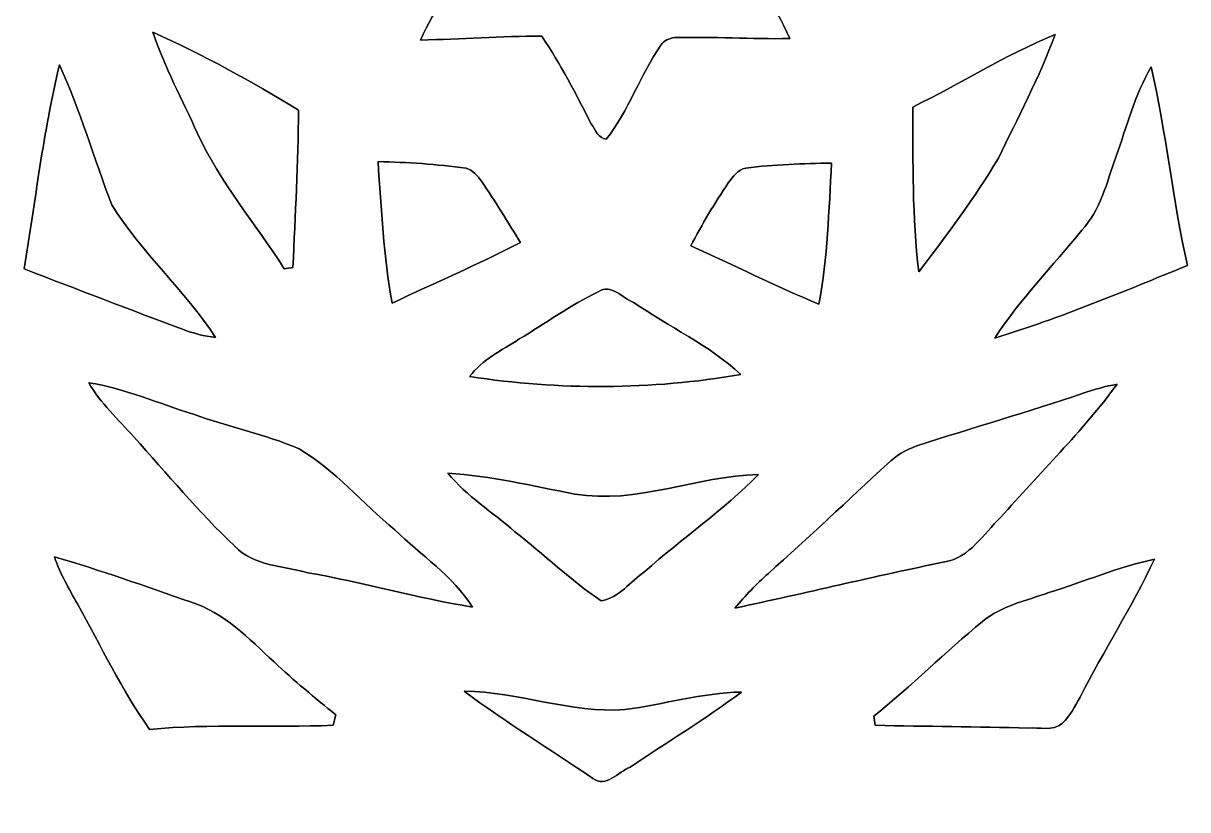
# Model space of a CAD drawing. Header units: centimetres. Extents: x -16.8 to 16.8, y -16.7 to 16.7.
# Drawn here: x -5.22 to 5.92, y -8.65 to -1.12 of the extents above; entities that cross this region are included whole.
import ezdxf

# ---------------------------------------------------------------- set-up
doc = ezdxf.new("R2010")
doc.units = ezdxf.units.CM
doc.header["$MEASUREMENT"] = 0
doc.layers.add('Layer 1', color=7, linetype='Continuous')

msp = doc.modelspace()

# ---------------------------------------------------------------- linework, layer by layer
at = {"layer": 'Layer 1', "color": 7}
for points, knots in [([(-16.77458, 16.66875), (-16.77458, 16.66875), (16.77458, 16.66875), (16.77458, 16.66875), (16.77458, 16.66875), (16.77458, 16.66875), (16.77458, -16.66875), (16.77458, -16.66875), (16.77458, -16.66875), (16.77458, -16.66875), (-16.77458, -16.66875), (-16.77458, -16.66875), (-16.77458, -16.66875), (-16.77458, -16.66875), (-16.77458, 16.66875), (-16.77458, 16.66875), (-16.77458, 16.66875), (-16.77458, 16.66875), (-16.77458, 16.66875), (-16.77458, 16.66875)], [0, 0, 0, 0, 0.16666667, 0.16666667, 0.16666667, 0.16666667, 0.33333333, 0.33333333, 0.33333333, 0.33333333, 0.5, 0.5, 0.5, 0.5, 0.66666667, 0.66666667, 0.66666667, 0.66666667, 1, 1, 1, 1]), ([(0.19368, 16.17451), (-0.47096, 14.59477), (-1.14794, 13.02103), (-1.81434, 11.44235), (-1.81434, 11.44235), (-1.93993, 11.16189), (-2.07151, 10.88178), (-2.14454, 10.58228), (-2.14454, 10.58228), (-1.62101, 9.88025), (-0.99871, 9.25195), (-0.51964, 8.51888), (-0.51964, 8.51888), (-0.97473, 8.60425), (-1.41958, 8.73407), (-1.86584, 8.85507), (-1.86584, 8.85507), (-3.05294, 9.15141), (-4.23474, 9.46891), (-5.42219, 9.76383), (-5.42219, 9.76383), (-5.57671, 9.43645), (-5.63986, 9.07627), (-5.73511, 8.72913), (-5.73511, 8.72913), (-5.93725, 8.00135), (-6.12422, 7.26934), (-6.32989, 6.54226), (-6.32989, 6.54226), (-6.48688, 5.99511), (-6.60259, 5.43454), (-6.80826, 4.9022), (-6.80826, 4.9022), (-7.13246, 5.65609), (-7.38434, 6.43996), (-7.68773, 7.20231), (-7.68773, 7.20231), (-7.72336, 7.30391), (-7.8165, 7.3727), (-7.92339, 7.38011), (-7.92339, 7.38011), (-9.34932, 7.51875), (-10.77383, 7.66727), (-12.20011, 7.80097), (-12.20011, 7.80097), (-12.63615, 7.83802), (-13.07042, 7.91951), (-13.50963, 7.9054), (-13.50963, 7.9054), (-13.44013, 7.71807), (-13.32018, 7.5565), (-13.21435, 7.38893), (-13.21435, 7.38893), (-12.33135, 6.06354), (-11.42294, 4.75544), (-10.5477, 3.42547), (-10.5477, 3.42547), (-10.44751, 3.28189), (-10.35897, 3.11891), (-10.20763, 3.02154), (-10.20763, 3.02154), (-9.95927, 3.00919), (-9.71762, 3.08681), (-9.47349, 3.12067), (-9.47349, 3.12067), (-8.86389, 3.20252), (-8.26206, 3.34292), (-7.64858, 3.39513), (-7.64858, 3.39513), (-7.87259, 3.08892), (-8.13506, 2.81411), (-8.3887, 2.53224), (-8.3887, 2.53224), (-9.07133, 1.75754), (-9.75572, 0.9839), (-10.4454, 0.21555), (-10.4454, 0.21555), (-10.62884, 0.06914), (-10.42882, -0.11077), (-10.34133, -0.25153), (-10.34133, -0.25153), (-9.71374, -1.08126), (-9.08121, -1.90712), (-8.4515, -2.73509), (-8.4515, -2.73509), (-8.17668, -3.12632), (-7.84754, -3.47804), (-7.59778, -3.88691), (-7.59778, -3.88691), (-8.48607, -3.79624), (-9.36202, -3.61174), (-10.24326, -3.47028), (-10.24326, -3.47028), (-10.5791, -3.88373), (-10.86873, -4.33105), (-11.18517, -4.75897), (-11.18517, -4.75897), (-11.98704, -5.91785), (-12.82806, -7.04956), (-13.61581, -8.21796), (-13.61581, -8.21796), (-13.58336, -8.24548), (-13.5509, -8.2737), (-13.5188, -8.30227), (-13.5188, -8.30227), (-13.07536, -8.27264), (-12.6305, -8.26452), (-12.18988, -8.20455), (-12.18988, -8.20455), (-10.84862, -8.09554), (-9.50736, -7.98901), (-8.1661, -7.88635), (-8.1661, -7.88635), (-8.01476, -7.84507), (-7.76958, -7.90399), (-7.69691, -7.72089), (-7.69691, -7.72089), (-7.493, -7.22136), (-7.3212, -6.70877), (-7.12682, -6.20501), (-7.12682, -6.20501), (-7.01005, -5.91114), (-6.9275, -5.60211), (-6.77228, -5.32447), (-6.77228, -5.32447), (-6.16832, -6.68726), (-5.64127, -8.08249), (-5.0613, -9.45515), (-5.0613, -9.45515), (-4.84505, -9.45374), (-4.62809, -9.44386), (-4.41396, -9.41035), (-4.41396, -9.41035), (-3.59551, -9.3091), (-2.7753, -9.22443), (-1.95615, -9.12742), (-1.95615, -9.12742), (-1.47179, -9.08614), (-0.99236, -8.98419), (-0.50412, -8.99619), (-0.50412, -8.99619), (-0.99554, -9.70033), (-1.60443, -10.31734), (-2.11314, -11.00772), (-2.11314, -11.00772), (-2.12619, -11.27584), (-1.95827, -11.50126), (-1.85879, -11.73692), (-1.85879, -11.73692), (-1.16699, -13.21259), (-0.4766, -14.68861), (0.20038, -16.17098), (0.20038, -16.17098), (0.24589, -16.17239), (0.29139, -16.17416), (0.33726, -16.17627), (0.33726, -16.17627), (0.45438, -15.9512), (0.56727, -15.72401), (0.68016, -15.49717), (0.68016, -15.49717), (1.36066, -14.08042), (2.07998, -12.68236), (2.76437, -11.26807), (2.76437, -11.26807), (2.8007, -11.17529), (2.81023, -11.05888), (2.74884, -10.97597), (2.74884, -10.97597), (2.24755, -10.29053), (1.66088, -9.6707), (1.16276, -8.98278), (1.16276, -8.98278), (2.63384, -9.09391), (4.09469, -9.31404), (5.56225, -9.45974), (5.56225, -9.45974), (5.72452, -9.52853), (5.82295, -9.38636), (5.87869, -9.26747), (5.87869, -9.26747), (6.29991, -8.20702), (6.72606, -7.14798), (7.1441, -6.08612), (7.1441, -6.08612), (7.24747, -5.83071), (7.32331, -5.56084), (7.47571, -5.32871), (7.47571, -5.32871), (7.80486, -6.10023), (8.05533, -6.90245), (8.376, -7.6775), (8.376, -7.6775), (8.41093, -7.78263), (8.51112, -7.8553), (8.6233, -7.8486), (8.6233, -7.8486), (9.9762, -7.85777), (11.32911, -7.84049), (12.68236, -7.85283), (12.68236, -7.85283), (13.07782, -7.85107), (13.47823, -7.86377), (13.86946, -7.79251), (13.86946, -7.79251), (13.62181, -7.34695), (13.3156, -6.93667), (13.02702, -6.51757), (13.02702, -6.51757), (12.38532, -5.60423), (11.77114, -4.67148), (11.13261, -3.75567), (11.13261, -3.75567), (11.04441, -3.66783), (10.98832, -3.48615), (10.83698, -3.49885), (10.83698, -3.49885), (9.98291, -3.61456), (9.13906, -3.80048), (8.28181, -3.89149), (8.28181, -3.89149), (8.91893, -2.97744), (9.62448, -2.11349), (10.27959, -1.21214), (10.27959, -1.21214), (10.51489, -0.88371), (10.7883, -0.58244), (11.00455, -0.24024), (11.00455, -0.24024), (10.19881, 0.84279), (9.37648, 1.91311), (8.56827, 2.99403), (8.56827, 2.99403), (8.4649, 3.13725), (8.35942, 3.27872), (8.28216, 3.43747), (8.28216, 3.43747), (8.88682, 3.31399), (9.49889, 3.2325), (10.10602, 3.12279), (10.10602, 3.12279), (10.38578, 3.07904), (10.66412, 3.01766), (10.94811, 3.00496), (10.94811, 3.00496), (11.79407, 4.24568), (12.65908, 5.47299), (13.49551, 6.72006), (13.49551, 6.72006), (13.6906, 7.00969), (13.91744, 7.2838), (14.0529, 7.60906), (14.0529, 7.60906), (12.92648, 7.62282), (11.80324, 7.50746), (10.67788, 7.48065), (10.67788, 7.48065), (9.93422, 7.41927), (9.18774, 7.39916), (8.44268, 7.36177), (8.44268, 7.36177), (8.20808, 6.85059), (8.03981, 6.31296), (7.83237, 5.79085), (7.83237, 5.79085), (7.71031, 5.49099), (7.62847, 5.17066), (7.45349, 4.8955), (7.45349, 4.8955), (7.20584, 5.8293), (6.95466, 6.76204), (6.70701, 7.69549), (6.70701, 7.69549), (6.51404, 8.34778), (6.38422, 9.01771), (6.15844, 9.66011), (6.15844, 9.66011), (5.56084, 9.56204), (4.97981, 9.39094), (4.38926, 9.26112), (4.38926, 9.26112), (3.32528, 9.01594), (2.26836, 8.7376), (1.19874, 8.51958), (1.19874, 8.51958), (1.32609, 8.72278), (1.47638, 8.91011), (1.62842, 9.09496), (1.62842, 9.09496), (2.02706, 9.57615), (2.413, 10.06722), (2.8254, 10.53641), (2.8254, 10.53641), (2.78095, 10.73891), (2.6984, 10.92906), (2.61514, 11.11744), (2.61514, 11.11744), (2.04117, 12.38956), (1.46544, 13.66061), (0.89182, 14.93238), (0.89182, 14.93238), (0.70026, 15.34901), (0.53411, 15.77834), (0.30268, 16.17521), (0.30268, 16.17521), (0.27552, 16.17521), (0.22119, 16.17451), (0.19368, 16.17451)], [0, 0, 0, 0, 0.01282051, 0.01282051, 0.01282051, 0.01282051, 0.02564103, 0.02564103, 0.02564103, 0.02564103, 0.03846154, 0.03846154, 0.03846154, 0.03846154, 0.05128205, 0.05128205, 0.05128205, 0.05128205, 0.06410256, 0.06410256, 0.06410256, 0.06410256, 0.07692308, 0.07692308, 0.07692308, 0.07692308, 0.08974359, 0.08974359, 0.08974359, 0.08974359, 0.1025641, 0.1025641, 0.1025641, 0.1025641, 0.11538462, 0.11538462, 0.11538462, 0.11538462, 0.12820513, 0.12820513, 0.12820513, 0.12820513, 0.14102564, 0.14102564, 0.14102564, 0.14102564, 0.15384615, 0.15384615, 0.15384615, 0.15384615, 0.16666667, 0.16666667, 0.16666667, 0.16666667, 0.17948718, 0.17948718, 0.17948718, 0.17948718, 0.19230769, 0.19230769, 0.19230769, 0.19230769, 0.20512821, 0.20512821, 0.20512821, 0.20512821, 0.21794872, 0.21794872, 0.21794872, 0.21794872, 0.23076923, 0.23076923, 0.23076923, 0.23076923, 0.24358974, 0.24358974, 0.24358974, 0.24358974, 0.25641026, 0.25641026, 0.25641026, 0.25641026, 0.26923077, 0.26923077, 0.26923077, 0.26923077, 0.28205128, 0.28205128, 0.28205128, 0.28205128, 0.29487179, 0.29487179, 0.29487179, 0.29487179, 0.30769231, 0.30769231, 0.30769231, 0.30769231, 0.32051282, 0.32051282, 0.32051282, 0.32051282, 0.33333333, 0.33333333, 0.33333333, 0.33333333, 0.34615385, 0.34615385, 0.34615385, 0.34615385, 0.35897436, 0.35897436, 0.35897436, 0.35897436, 0.37179487, 0.37179487, 0.37179487, 0.37179487, 0.38461538, 0.38461538, 0.38461538, 0.38461538, 0.3974359, 0.3974359, 0.3974359, 0.3974359, 0.41025641, 0.41025641, 0.41025641, 0.41025641, 0.42307692, 0.42307692, 0.42307692, 0.42307692, 0.43589744, 0.43589744, 0.43589744, 0.43589744, 0.44871795, 0.44871795, 0.44871795, 0.44871795, 0.46153846, 0.46153846, 0.46153846, 0.46153846, 0.47435897, 0.47435897, 0.47435897, 0.47435897, 0.48717949, 0.48717949, 0.48717949, 0.48717949, 0.5, 0.5, 0.5, 0.5, 0.51282051, 0.51282051, 0.51282051, 0.51282051, 0.52564103, 0.52564103, 0.52564103, 0.52564103, 0.53846154, 0.53846154, 0.53846154, 0.53846154, 0.55128205, 0.55128205, 0.55128205, 0.55128205, 0.56410256, 0.56410256, 0.56410256, 0.56410256, 0.57692308, 0.57692308, 0.57692308, 0.57692308, 0.58974359, 0.58974359, 0.58974359, 0.58974359, 0.6025641, 0.6025641, 0.6025641, 0.6025641, 0.61538462, 0.61538462, 0.61538462, 0.61538462, 0.62820513, 0.62820513, 0.62820513, 0.62820513, 0.64102564, 0.64102564, 0.64102564, 0.64102564, 0.65384615, 0.65384615, 0.65384615, 0.65384615, 0.66666667, 0.66666667, 0.66666667, 0.66666667, 0.67948718, 0.67948718, 0.67948718, 0.67948718, 0.69230769, 0.69230769, 0.69230769, 0.69230769, 0.70512821, 0.70512821, 0.70512821, 0.70512821, 0.71794872, 0.71794872, 0.71794872, 0.71794872, 0.73076923, 0.73076923, 0.73076923, 0.73076923, 0.74358974, 0.74358974, 0.74358974, 0.74358974, 0.75641026, 0.75641026, 0.75641026, 0.75641026, 0.76923077, 0.76923077, 0.76923077, 0.76923077, 0.78205128, 0.78205128, 0.78205128, 0.78205128, 0.79487179, 0.79487179, 0.79487179, 0.79487179, 0.80769231, 0.80769231, 0.80769231, 0.80769231, 0.82051282, 0.82051282, 0.82051282, 0.82051282, 0.83333333, 0.83333333, 0.83333333, 0.83333333, 0.84615385, 0.84615385, 0.84615385, 0.84615385, 0.85897436, 0.85897436, 0.85897436, 0.85897436, 0.87179487, 0.87179487, 0.87179487, 0.87179487, 0.88461538, 0.88461538, 0.88461538, 0.88461538, 0.8974359, 0.8974359, 0.8974359, 0.8974359, 0.91025641, 0.91025641, 0.91025641, 0.91025641, 0.92307692, 0.92307692, 0.92307692, 0.92307692, 0.93589744, 0.93589744, 0.93589744, 0.93589744, 0.94871795, 0.94871795, 0.94871795, 0.94871795, 0.96153846, 0.96153846, 0.96153846, 0.96153846, 0.97435897, 0.97435897, 0.97435897, 0.97435897, 1, 1, 1, 1]), ([(-0.14993, 0.92357), (0.01905, 1.21638), (0.15346, 1.52964), (0.34713, 1.80763), (0.34713, 1.80763), (0.50976, 1.54764), (0.64311, 1.27106), (0.78669, 1.00048), (0.78669, 1.00048), (0.83996, 0.91969), (0.87454, 0.79763), (0.98319, 0.77364), (0.98319, 0.77364), (1.3522, 0.73978), (1.72191, 0.77893), (2.09091, 0.79128), (2.09091, 0.79128), (1.9491, 0.47025), (1.7272, 0.19332), (1.56492, -0.11677), (1.56492, -0.11677), (1.52717, -0.19015), (1.54869, -0.28504), (1.58291, -0.35736), (1.58291, -0.35736), (1.74872, -0.66675), (1.96991, -0.9465), (2.11032, -1.27), (2.11032, -1.27), (1.74307, -1.27953), (1.37619, -1.24989), (1.00894, -1.26224), (1.00894, -1.26224), (0.95744, -1.26541), (0.9077, -1.29223), (0.87842, -1.33456), (0.87842, -1.33456), (0.68086, -1.62031), (0.56868, -1.95898), (0.35525, -2.23379), (0.35525, -2.23379), (0.27834, -2.22603), (0.24941, -2.1403), (0.21096, -2.08527), (0.21096, -2.08527), (0.06315, -1.80058), (-0.08149, -1.51377), (-0.26141, -1.24778), (-0.26141, -1.24778), (-0.64841, -1.24813), (-1.03434, -1.27529), (-1.42099, -1.28552), (-1.42099, -1.28552), (-1.28976, -0.97825), (-1.07386, -0.71826), (-0.91369, -0.42721), (-0.91369, -0.42721), (-0.87489, -0.34925), (-0.82691, -0.25576), (-0.87313, -0.17074), (-0.87313, -0.17074), (-1.03823, 0.15804), (-1.26753, 0.45085), (-1.41746, 0.78846), (-1.41746, 0.78846), (-1.04916, 0.79058), (-0.68121, 0.756), (-0.31291, 0.77505), (-0.31291, 0.77505), (-0.23601, 0.79199), (-0.18803, 0.86043), (-0.14993, 0.92357)], [0, 0, 0, 0, 0.05263158, 0.05263158, 0.05263158, 0.05263158, 0.10526316, 0.10526316, 0.10526316, 0.10526316, 0.15789474, 0.15789474, 0.15789474, 0.15789474, 0.21052632, 0.21052632, 0.21052632, 0.21052632, 0.26315789, 0.26315789, 0.26315789, 0.26315789, 0.31578947, 0.31578947, 0.31578947, 0.31578947, 0.36842105, 0.36842105, 0.36842105, 0.36842105, 0.42105263, 0.42105263, 0.42105263, 0.42105263, 0.47368421, 0.47368421, 0.47368421, 0.47368421, 0.52631579, 0.52631579, 0.52631579, 0.52631579, 0.57894737, 0.57894737, 0.57894737, 0.57894737, 0.63157895, 0.63157895, 0.63157895, 0.63157895, 0.68421053, 0.68421053, 0.68421053, 0.68421053, 0.73684211, 0.73684211, 0.73684211, 0.73684211, 0.78947368, 0.78947368, 0.78947368, 0.78947368, 0.84210526, 0.84210526, 0.84210526, 0.84210526, 0.89473684, 0.89473684, 0.89473684, 0.89473684, 1, 1, 1, 1]), ([(-3.98251, -1.21109), (-3.4992, -1.42134), (-3.03918, -1.68275), (-2.58798, -1.95439), (-2.58798, -1.95439), (-2.59221, -2.45604), (-2.61938, -2.95734), (-2.64125, -3.45899), (-2.64125, -3.45899), (-2.66206, -3.46216), (-2.70404, -3.46922), (-2.72486, -3.47239), (-2.72486, -3.47239), (-3.00038, -3.04024), (-3.33939, -2.64689), (-3.55494, -2.17805), (-3.55494, -2.17805), (-3.70029, -1.85702), (-3.86786, -1.54481), (-3.98251, -1.21109)], [0, 0, 0, 0, 0.16666667, 0.16666667, 0.16666667, 0.16666667, 0.33333333, 0.33333333, 0.33333333, 0.33333333, 0.5, 0.5, 0.5, 0.5, 0.66666667, 0.66666667, 0.66666667, 0.66666667, 1, 1, 1, 1]), ([(3.28612, -1.92617), (3.74368, -1.7018), (4.17654, -1.42593), (4.64785, -1.2319), (4.64785, -1.2319), (4.49933, -1.63971), (4.29401, -2.02459), (4.10669, -2.41547), (4.10669, -2.41547), (3.87844, -2.794), (3.61386, -3.15136), (3.34433, -3.50132), (3.34433, -3.50132), (3.27942, -2.97886), (3.29071, -2.45145), (3.28612, -1.92617)], [0, 0, 0, 0, 0.2, 0.2, 0.2, 0.2, 0.4, 0.4, 0.4, 0.4, 0.6, 0.6, 0.6, 0.6, 1, 1, 1, 1]), ([(-4.87539, -1.52224), (-4.67395, -1.95545), (-4.54731, -2.41759), (-4.37303, -2.86103), (-4.37303, -2.86103), (-4.09046, -3.31858), (-3.67418, -3.67877), (-3.38138, -4.13068), (-3.38138, -4.13068), (-3.48968, -4.11692), (-3.59586, -4.08975), (-3.69782, -4.0513), (-3.69782, -4.0513), (-4.2037, -3.86256), (-4.70747, -3.66783), (-5.21159, -3.47451), (-5.21159, -3.47451), (-5.1054, -2.82258), (-5.02991, -2.16464), (-4.87539, -1.52224)], [0, 0, 0, 0, 0.16666667, 0.16666667, 0.16666667, 0.16666667, 0.33333333, 0.33333333, 0.33333333, 0.33333333, 0.5, 0.5, 0.5, 0.5, 0.66666667, 0.66666667, 0.66666667, 0.66666667, 1, 1, 1, 1]), ([(5.22817, -2.40559), (5.33365, -2.11561), (5.41055, -1.81081), (5.56613, -1.54199), (5.56613, -1.54199), (5.71394, -2.16888), (5.76968, -2.8134), (5.91361, -3.44135), (5.91361, -3.44135), (5.30578, -3.68794), (4.69935, -3.94476), (4.07106, -4.13491), (4.07106, -4.13491), (4.31236, -3.76379), (4.62703, -3.44734), (4.90467, -3.10409), (4.90467, -3.10409), (5.08071, -2.90936), (5.1435, -2.64724), (5.22817, -2.40559)], [0, 0, 0, 0, 0.16666667, 0.16666667, 0.16666667, 0.16666667, 0.33333333, 0.33333333, 0.33333333, 0.33333333, 0.5, 0.5, 0.5, 0.5, 0.66666667, 0.66666667, 0.66666667, 0.66666667, 1, 1, 1, 1]), ([(-1.82774, -2.44793), (-1.54658, -2.45322), (-1.26577, -2.47333), (-0.98637, -2.51001), (-0.98637, -2.51001), (-0.92287, -2.53083), (-0.87595, -2.58233), (-0.8382, -2.6356), (-0.8382, -2.6356), (-0.70626, -2.8261), (-0.58738, -3.02542), (-0.46531, -3.22227), (-0.46531, -3.22227), (-0.86889, -3.42794), (-1.28305, -3.61103), (-1.69404, -3.80048), (-1.69404, -3.80048), (-1.77236, -3.35351), (-1.7974, -2.89983), (-1.82774, -2.44793)], [0, 0, 0, 0, 0.16666667, 0.16666667, 0.16666667, 0.16666667, 0.33333333, 0.33333333, 0.33333333, 0.33333333, 0.5, 0.5, 0.5, 0.5, 0.66666667, 0.66666667, 0.66666667, 0.66666667, 1, 1, 1, 1]), ([(1.69016, -2.50931), (1.9625, -2.47474), (2.23661, -2.46592), (2.51072, -2.46168), (2.51072, -2.46168), (2.48285, -2.91218), (2.47368, -3.36691), (2.38831, -3.81176), (2.38831, -3.81176), (1.97485, -3.63643), (1.57198, -3.43711), (1.16276, -3.25296), (1.16276, -3.25296), (1.27106, -3.04588), (1.39171, -2.84515), (1.52224, -2.65148), (1.52224, -2.65148), (1.56598, -2.59292), (1.61325, -2.52412), (1.69016, -2.50931)], [0, 0, 0, 0, 0.16666667, 0.16666667, 0.16666667, 0.16666667, 0.33333333, 0.33333333, 0.33333333, 0.33333333, 0.5, 0.5, 0.5, 0.5, 0.66666667, 0.66666667, 0.66666667, 0.66666667, 1, 1, 1, 1]), ([(0.27693, -3.69464), (0.39652, -3.60751), (0.51259, -3.75638), (0.6156, -3.79448), (0.6156, -3.79448), (0.95497, -4.02731), (1.33844, -4.20194), (1.64183, -4.48381), (1.64183, -4.48381), (0.78528, -4.63268), (-0.09313, -4.63409), (-0.95215, -4.50321), (-0.95215, -4.50321), (-0.83114, -4.34022), (-0.64206, -4.25344), (-0.47696, -4.14408), (-0.47696, -4.14408), (-0.22507, -3.99521), (0.01164, -3.81953), (0.27693, -3.69464)], [0, 0, 0, 0, 0.16666667, 0.16666667, 0.16666667, 0.16666667, 0.33333333, 0.33333333, 0.33333333, 0.33333333, 0.5, 0.5, 0.5, 0.5, 0.66666667, 0.66666667, 0.66666667, 0.66666667, 1, 1, 1, 1]), ([(-4.59528, -4.56283), (-4.24921, -4.6161), (-3.92642, -4.76074), (-3.59375, -4.8641), (-3.59375, -4.8641), (-3.26002, -4.9844), (-2.9083, -5.05495), (-2.58163, -5.19465), (-2.58163, -5.19465), (-2.23555, -5.40032), (-1.97591, -5.71676), (-1.66617, -5.97006), (-1.66617, -5.97006), (-1.41676, -6.21136), (-1.1116, -6.40927), (-0.92393, -6.70807), (-0.92393, -6.70807), (-1.45309, -6.62058), (-1.97026, -6.47312), (-2.49837, -6.37963), (-2.49837, -6.37963), (-2.73473, -6.31472), (-3.0166, -6.31754), (-3.19864, -6.12704), (-3.19864, -6.12704), (-3.54259, -5.79967), (-3.84598, -5.43278), (-4.16313, -5.08), (-4.16313, -5.08), (-4.31447, -4.91384), (-4.48134, -4.75862), (-4.59528, -4.56283)], [0, 0, 0, 0, 0.11111111, 0.11111111, 0.11111111, 0.11111111, 0.22222222, 0.22222222, 0.22222222, 0.22222222, 0.33333333, 0.33333333, 0.33333333, 0.33333333, 0.44444444, 0.44444444, 0.44444444, 0.44444444, 0.55555556, 0.55555556, 0.55555556, 0.55555556, 0.66666667, 0.66666667, 0.66666667, 0.66666667, 0.77777778, 0.77777778, 0.77777778, 0.77777778, 1, 1, 1, 1]), ([(4.91596, -4.66372), (5.0225, -4.62703), (5.13151, -4.59669), (5.24298, -4.57623), (5.24298, -4.57623), (4.90432, -5.0292), (4.49897, -5.42925), (4.12468, -5.85258), (4.12468, -5.85258), (3.96452, -6.00675), (3.83117, -6.23605), (3.59375, -6.27521), (3.59375, -6.27521), (2.92241, -6.41279), (2.25637, -6.57613), (1.58609, -6.71759), (1.58609, -6.71759), (1.68663, -6.60118), (1.78894, -6.48582), (1.90571, -6.38528), (1.90571, -6.38528), (2.29235, -6.04379), (2.66488, -5.68607), (3.04518, -5.33788), (3.04518, -5.33788), (3.12526, -5.26168), (3.22157, -5.20347), (3.32528, -5.16643), (3.32528, -5.16643), (3.85374, -4.99392), (4.38891, -4.84187), (4.91596, -4.66372)], [0, 0, 0, 0, 0.11111111, 0.11111111, 0.11111111, 0.11111111, 0.22222222, 0.22222222, 0.22222222, 0.22222222, 0.33333333, 0.33333333, 0.33333333, 0.33333333, 0.44444444, 0.44444444, 0.44444444, 0.44444444, 0.55555556, 0.55555556, 0.55555556, 0.55555556, 0.66666667, 0.66666667, 0.66666667, 0.66666667, 0.77777778, 0.77777778, 0.77777778, 0.77777778, 1, 1, 1, 1]), ([(-1.15888, -5.42784), (-0.7493, -5.45112), (-0.3489, -5.55096), (0.05327, -5.62681), (0.05327, -5.62681), (0.64982, -5.72911), (1.21885, -5.45218), (1.81116, -5.44054), (1.81116, -5.44054), (1.47743, -5.78132), (1.07915, -6.0512), (0.72355, -6.36799), (0.72355, -6.36799), (0.58808, -6.46183), (0.47696, -6.61952), (0.30586, -6.6481), (0.30586, -6.6481), (0.01411, -6.45019), (-0.24201, -6.20501), (-0.51858, -5.98699), (-0.51858, -5.98699), (-0.73166, -5.79967), (-0.97861, -5.64903), (-1.15888, -5.42784)], [0, 0, 0, 0, 0.14285714, 0.14285714, 0.14285714, 0.14285714, 0.28571429, 0.28571429, 0.28571429, 0.28571429, 0.42857143, 0.42857143, 0.42857143, 0.42857143, 0.57142857, 0.57142857, 0.57142857, 0.57142857, 0.71428571, 0.71428571, 0.71428571, 0.71428571, 1, 1, 1, 1]), ([(-4.92266, -6.22829), (-4.48345, -6.35353), (-4.05236, -6.50875), (-3.62091, -6.65903), (-3.62091, -6.65903), (-3.29812, -6.75781), (-3.06388, -7.01111), (-2.82258, -7.2323), (-2.82258, -7.2323), (-2.63349, -7.41045), (-2.43311, -7.5759), (-2.23097, -7.73853), (-2.23097, -7.73853), (-2.23767, -7.76358), (-2.25108, -7.81332), (-2.25778, -7.83837), (-2.25778, -7.83837), (-2.84233, -7.86377), (-3.42935, -7.82179), (-4.01249, -7.87788), (-4.01249, -7.87788), (-4.27919, -7.4997), (-4.47746, -7.0806), (-4.70323, -6.67844), (-4.70323, -6.67844), (-4.78508, -6.53239), (-4.86869, -6.38704), (-4.92266, -6.22829)], [0, 0, 0, 0, 0.125, 0.125, 0.125, 0.125, 0.25, 0.25, 0.25, 0.25, 0.375, 0.375, 0.375, 0.375, 0.5, 0.5, 0.5, 0.5, 0.625, 0.625, 0.625, 0.625, 0.75, 0.75, 0.75, 0.75, 1, 1, 1, 1]), ([(4.58717, -6.57013), (4.92478, -6.46536), (5.2518, -6.32425), (5.59823, -6.24981), (5.59823, -6.24981), (5.38515, -6.70207), (5.11528, -7.12435), (4.88668, -7.56849), (4.88668, -7.56849), (4.83694, -7.65669), (4.79249, -7.75229), (4.71523, -7.82073), (4.71523, -7.82073), (4.62809, -7.89869), (4.49227, -7.8546), (4.39244, -7.86589), (4.39244, -7.86589), (3.90349, -7.85107), (3.41489, -7.84931), (2.92629, -7.83872), (2.92629, -7.83872), (2.92276, -7.81685), (2.91641, -7.77311), (2.91324, -7.75123), (2.91324, -7.75123), (3.27201, -7.46337), (3.59939, -7.13881), (3.95358, -6.8453), (3.95358, -6.8453), (4.13561, -6.69572), (4.37021, -6.64669), (4.58717, -6.57013)], [0, 0, 0, 0, 0.11111111, 0.11111111, 0.11111111, 0.11111111, 0.22222222, 0.22222222, 0.22222222, 0.22222222, 0.33333333, 0.33333333, 0.33333333, 0.33333333, 0.44444444, 0.44444444, 0.44444444, 0.44444444, 0.55555556, 0.55555556, 0.55555556, 0.55555556, 0.66666667, 0.66666667, 0.66666667, 0.66666667, 0.77777778, 0.77777778, 0.77777778, 0.77777778, 1, 1, 1, 1]), ([(-1.00259, -7.51346), (-0.48295, -7.51417), (0.0127, -7.7276), (0.53375, -7.68844), (0.53375, -7.68844), (0.90593, -7.63834), (1.27, -7.52863), (1.64783, -7.52052), (1.64783, -7.52052), (1.30563, -7.7784), (0.93839, -8.00065), (0.58244, -8.23771), (0.58244, -8.23771), (0.47272, -8.28428), (0.35031, -8.44056), (0.22507, -8.34672), (0.22507, -8.34672), (-0.18098, -8.06415), (-0.60748, -7.81015), (-1.00259, -7.51346)], [0, 0, 0, 0, 0.16666667, 0.16666667, 0.16666667, 0.16666667, 0.33333333, 0.33333333, 0.33333333, 0.33333333, 0.5, 0.5, 0.5, 0.5, 0.66666667, 0.66666667, 0.66666667, 0.66666667, 1, 1, 1, 1])]:
    msp.add_open_spline(points, degree=3, knots=knots, dxfattribs=at)
at = {"layer": 'Layer 1', "color": 9}
for points, knots in [([(0.19368, 16.17451), (0.22119, 16.17451), (0.27552, 16.17521), (0.30268, 16.17521), (0.30268, 16.17521), (0.53411, 15.77834), (0.70026, 15.34901), (0.89182, 14.93238), (0.89182, 14.93238), (1.46544, 13.66061), (2.04117, 12.38956), (2.61514, 11.11744), (2.61514, 11.11744), (2.6984, 10.92906), (2.78095, 10.73891), (2.8254, 10.53641), (2.8254, 10.53641), (2.413, 10.06722), (2.02706, 9.57615), (1.62842, 9.09496), (1.62842, 9.09496), (1.47638, 8.91011), (1.32609, 8.72278), (1.19874, 8.51958), (1.19874, 8.51958), (2.26836, 8.7376), (3.32528, 9.01594), (4.38926, 9.26112), (4.38926, 9.26112), (4.97981, 9.39094), (5.56084, 9.56204), (6.15844, 9.66011), (6.15844, 9.66011), (6.38422, 9.01771), (6.51404, 8.34778), (6.70701, 7.69549), (6.70701, 7.69549), (6.95466, 6.76204), (7.20584, 5.8293), (7.45349, 4.8955), (7.45349, 4.8955), (7.62847, 5.17066), (7.71031, 5.49099), (7.83237, 5.79085), (7.83237, 5.79085), (8.03981, 6.31296), (8.20808, 6.85059), (8.44268, 7.36177), (8.44268, 7.36177), (9.18774, 7.39916), (9.93422, 7.41927), (10.67788, 7.48065), (10.67788, 7.48065), (11.80324, 7.50746), (12.92648, 7.62282), (14.0529, 7.60906), (14.0529, 7.60906), (13.91744, 7.2838), (13.6906, 7.00969), (13.49551, 6.72006), (13.49551, 6.72006), (12.65908, 5.47299), (11.79407, 4.24568), (10.94811, 3.00496), (10.94811, 3.00496), (10.66412, 3.01766), (10.38578, 3.07904), (10.10602, 3.12279), (10.10602, 3.12279), (9.49889, 3.2325), (8.88682, 3.31399), (8.28216, 3.43747), (8.28216, 3.43747), (8.35942, 3.27872), (8.4649, 3.13725), (8.56827, 2.99403), (8.56827, 2.99403), (9.37648, 1.91311), (10.19881, 0.84279), (11.00455, -0.24024), (11.00455, -0.24024), (10.7883, -0.58244), (10.51489, -0.88371), (10.27959, -1.21214), (10.27959, -1.21214), (9.62448, -2.11349), (8.91893, -2.97744), (8.28181, -3.89149), (8.28181, -3.89149), (9.13906, -3.80048), (9.98291, -3.61456), (10.83698, -3.49885), (10.83698, -3.49885), (10.98832, -3.48615), (11.04441, -3.66783), (11.13261, -3.75567), (11.13261, -3.75567), (11.77114, -4.67148), (12.38532, -5.60423), (13.02702, -6.51757), (13.02702, -6.51757), (13.3156, -6.93667), (13.62181, -7.34695), (13.86946, -7.79251), (13.86946, -7.79251), (13.47823, -7.86377), (13.07782, -7.85107), (12.68236, -7.85283), (12.68236, -7.85283), (11.32911, -7.84049), (9.9762, -7.85777), (8.6233, -7.8486), (8.6233, -7.8486), (8.51112, -7.8553), (8.41093, -7.78263), (8.376, -7.6775), (8.376, -7.6775), (8.05533, -6.90245), (7.80486, -6.10023), (7.47571, -5.32871), (7.47571, -5.32871), (7.32331, -5.56084), (7.24747, -5.83071), (7.1441, -6.08612), (7.1441, -6.08612), (6.72606, -7.14798), (6.29991, -8.20702), (5.87869, -9.26747), (5.87869, -9.26747), (5.82295, -9.38636), (5.72452, -9.52853), (5.56225, -9.45974), (5.56225, -9.45974), (4.09469, -9.31404), (2.63384, -9.09391), (1.16276, -8.98278), (1.16276, -8.98278), (1.66088, -9.6707), (2.24755, -10.29053), (2.74884, -10.97597), (2.74884, -10.97597), (2.81023, -11.05888), (2.8007, -11.17529), (2.76437, -11.26807), (2.76437, -11.26807), (2.07998, -12.68236), (1.36066, -14.08042), (0.68016, -15.49717), (0.68016, -15.49717), (0.56727, -15.72401), (0.45438, -15.9512), (0.33726, -16.17627), (0.33726, -16.17627), (0.29139, -16.17416), (0.24589, -16.17239), (0.20038, -16.17098), (0.20038, -16.17098), (-0.4766, -14.68861), (-1.16699, -13.21259), (-1.85879, -11.73692), (-1.85879, -11.73692), (-1.95827, -11.50126), (-2.12619, -11.27584), (-2.11314, -11.00772), (-2.11314, -11.00772), (-1.60443, -10.31734), (-0.99554, -9.70033), (-0.50412, -8.99619), (-0.50412, -8.99619), (-0.99236, -8.98419), (-1.47179, -9.08614), (-1.95615, -9.12742), (-1.95615, -9.12742), (-2.7753, -9.22443), (-3.59551, -9.3091), (-4.41396, -9.41035), (-4.41396, -9.41035), (-4.62809, -9.44386), (-4.84505, -9.45374), (-5.0613, -9.45515), (-5.0613, -9.45515), (-5.64127, -8.08249), (-6.16832, -6.68726), (-6.77228, -5.32447), (-6.77228, -5.32447), (-6.9275, -5.60211), (-7.01005, -5.91114), (-7.12682, -6.20501), (-7.12682, -6.20501), (-7.3212, -6.70877), (-7.493, -7.22136), (-7.69691, -7.72089), (-7.69691, -7.72089), (-7.76958, -7.90399), (-8.01476, -7.84507), (-8.1661, -7.88635), (-8.1661, -7.88635), (-9.50736, -7.98901), (-10.84862, -8.09554), (-12.18988, -8.20455), (-12.18988, -8.20455), (-12.6305, -8.26452), (-13.07536, -8.27264), (-13.5188, -8.30227), (-13.5188, -8.30227), (-13.5509, -8.2737), (-13.58336, -8.24548), (-13.61581, -8.21796), (-13.61581, -8.21796), (-12.82806, -7.04956), (-11.98704, -5.91785), (-11.18517, -4.75897), (-11.18517, -4.75897), (-10.86873, -4.33105), (-10.5791, -3.88373), (-10.24326, -3.47028), (-10.24326, -3.47028), (-9.36202, -3.61174), (-8.48607, -3.79624), (-7.59778, -3.88691), (-7.59778, -3.88691), (-7.84754, -3.47804), (-8.17668, -3.12632), (-8.4515, -2.73509), (-8.4515, -2.73509), (-9.08121, -1.90712), (-9.71374, -1.08126), (-10.34133, -0.25153), (-10.34133, -0.25153), (-10.42882, -0.11077), (-10.62884, 0.06914), (-10.4454, 0.21555), (-10.4454, 0.21555), (-9.75572, 0.9839), (-9.07133, 1.75754), (-8.3887, 2.53224), (-8.3887, 2.53224), (-8.13506, 2.81411), (-7.87259, 3.08892), (-7.64858, 3.39513), (-7.64858, 3.39513), (-8.26206, 3.34292), (-8.86389, 3.20252), (-9.47349, 3.12067), (-9.47349, 3.12067), (-9.71762, 3.08681), (-9.95927, 3.00919), (-10.20763, 3.02154), (-10.20763, 3.02154), (-10.35897, 3.11891), (-10.44751, 3.28189), (-10.5477, 3.42547), (-10.5477, 3.42547), (-11.42294, 4.75544), (-12.33135, 6.06354), (-13.21435, 7.38893), (-13.21435, 7.38893), (-13.32018, 7.5565), (-13.44013, 7.71807), (-13.50963, 7.9054), (-13.50963, 7.9054), (-13.07042, 7.91951), (-12.63615, 7.83802), (-12.20011, 7.80097), (-12.20011, 7.80097), (-10.77383, 7.66727), (-9.34932, 7.51875), (-7.92339, 7.38011), (-7.92339, 7.38011), (-7.8165, 7.3727), (-7.72336, 7.30391), (-7.68773, 7.20231), (-7.68773, 7.20231), (-7.38434, 6.43996), (-7.13246, 5.65609), (-6.80826, 4.9022), (-6.80826, 4.9022), (-6.60259, 5.43454), (-6.48688, 5.99511), (-6.32989, 6.54226), (-6.32989, 6.54226), (-6.12422, 7.26934), (-5.93725, 8.00135), (-5.73511, 8.72913), (-5.73511, 8.72913), (-5.63986, 9.07627), (-5.57671, 9.43645), (-5.42219, 9.76383), (-5.42219, 9.76383), (-4.23474, 9.46891), (-3.05294, 9.15141), (-1.86584, 8.85507), (-1.86584, 8.85507), (-1.41958, 8.73407), (-0.97473, 8.60425), (-0.51964, 8.51888), (-0.51964, 8.51888), (-0.99871, 9.25195), (-1.62101, 9.88025), (-2.14454, 10.58228), (-2.14454, 10.58228), (-2.07151, 10.88178), (-1.93993, 11.16189), (-1.81434, 11.44235), (-1.81434, 11.44235), (-1.14794, 13.02103), (-0.47096, 14.59477), (0.19368, 16.17451), (0.19368, 16.17451), (0.19368, 16.17451), (0.19368, 16.17451), (0.19368, 16.17451)], [0, 0, 0, 0, 0.01265823, 0.01265823, 0.01265823, 0.01265823, 0.02531646, 0.02531646, 0.02531646, 0.02531646, 0.03797468, 0.03797468, 0.03797468, 0.03797468, 0.05063291, 0.05063291, 0.05063291, 0.05063291, 0.06329114, 0.06329114, 0.06329114, 0.06329114, 0.07594937, 0.07594937, 0.07594937, 0.07594937, 0.08860759, 0.08860759, 0.08860759, 0.08860759, 0.10126582, 0.10126582, 0.10126582, 0.10126582, 0.11392405, 0.11392405, 0.11392405, 0.11392405, 0.12658228, 0.12658228, 0.12658228, 0.12658228, 0.13924051, 0.13924051, 0.13924051, 0.13924051, 0.15189873, 0.15189873, 0.15189873, 0.15189873, 0.16455696, 0.16455696, 0.16455696, 0.16455696, 0.17721519, 0.17721519, 0.17721519, 0.17721519, 0.18987342, 0.18987342, 0.18987342, 0.18987342, 0.20253165, 0.20253165, 0.20253165, 0.20253165, 0.21518987, 0.21518987, 0.21518987, 0.21518987, 0.2278481, 0.2278481, 0.2278481, 0.2278481, 0.24050633, 0.24050633, 0.24050633, 0.24050633, 0.25316456, 0.25316456, 0.25316456, 0.25316456, 0.26582278, 0.26582278, 0.26582278, 0.26582278, 0.27848101, 0.27848101, 0.27848101, 0.27848101, 0.29113924, 0.29113924, 0.29113924, 0.29113924, 0.30379747, 0.30379747, 0.30379747, 0.30379747, 0.3164557, 0.3164557, 0.3164557, 0.3164557, 0.32911392, 0.32911392, 0.32911392, 0.32911392, 0.34177215, 0.34177215, 0.34177215, 0.34177215, 0.35443038, 0.35443038, 0.35443038, 0.35443038, 0.36708861, 0.36708861, 0.36708861, 0.36708861, 0.37974684, 0.37974684, 0.37974684, 0.37974684, 0.39240506, 0.39240506, 0.39240506, 0.39240506, 0.40506329, 0.40506329, 0.40506329, 0.40506329, 0.41772152, 0.41772152, 0.41772152, 0.41772152, 0.43037975, 0.43037975, 0.43037975, 0.43037975, 0.44303797, 0.44303797, 0.44303797, 0.44303797, 0.4556962, 0.4556962, 0.4556962, 0.4556962, 0.46835443, 0.46835443, 0.46835443, 0.46835443, 0.48101266, 0.48101266, 0.48101266, 0.48101266, 0.49367089, 0.49367089, 0.49367089, 0.49367089, 0.50632911, 0.50632911, 0.50632911, 0.50632911, 0.51898734, 0.51898734, 0.51898734, 0.51898734, 0.53164557, 0.53164557, 0.53164557, 0.53164557, 0.5443038, 0.5443038, 0.5443038, 0.5443038, 0.55696203, 0.55696203, 0.55696203, 0.55696203, 0.56962025, 0.56962025, 0.56962025, 0.56962025, 0.58227848, 0.58227848, 0.58227848, 0.58227848, 0.59493671, 0.59493671, 0.59493671, 0.59493671, 0.60759494, 0.60759494, 0.60759494, 0.60759494, 0.62025316, 0.62025316, 0.62025316, 0.62025316, 0.63291139, 0.63291139, 0.63291139, 0.63291139, 0.64556962, 0.64556962, 0.64556962, 0.64556962, 0.65822785, 0.65822785, 0.65822785, 0.65822785, 0.67088608, 0.67088608, 0.67088608, 0.67088608, 0.6835443, 0.6835443, 0.6835443, 0.6835443, 0.69620253, 0.69620253, 0.69620253, 0.69620253, 0.70886076, 0.70886076, 0.70886076, 0.70886076, 0.72151899, 0.72151899, 0.72151899, 0.72151899, 0.73417722, 0.73417722, 0.73417722, 0.73417722, 0.74683544, 0.74683544, 0.74683544, 0.74683544, 0.75949367, 0.75949367, 0.75949367, 0.75949367, 0.7721519, 0.7721519, 0.7721519, 0.7721519, 0.78481013, 0.78481013, 0.78481013, 0.78481013, 0.79746835, 0.79746835, 0.79746835, 0.79746835, 0.81012658, 0.81012658, 0.81012658, 0.81012658, 0.82278481, 0.82278481, 0.82278481, 0.82278481, 0.83544304, 0.83544304, 0.83544304, 0.83544304, 0.84810127, 0.84810127, 0.84810127, 0.84810127, 0.86075949, 0.86075949, 0.86075949, 0.86075949, 0.87341772, 0.87341772, 0.87341772, 0.87341772, 0.88607595, 0.88607595, 0.88607595, 0.88607595, 0.89873418, 0.89873418, 0.89873418, 0.89873418, 0.91139241, 0.91139241, 0.91139241, 0.91139241, 0.92405063, 0.92405063, 0.92405063, 0.92405063, 0.93670886, 0.93670886, 0.93670886, 0.93670886, 0.94936709, 0.94936709, 0.94936709, 0.94936709, 0.96202532, 0.96202532, 0.96202532, 0.96202532, 0.97468354, 0.97468354, 0.97468354, 0.97468354, 1, 1, 1, 1]), ([(-0.14993, 0.92357), (-0.18803, 0.86043), (-0.23601, 0.79199), (-0.31291, 0.77505), (-0.31291, 0.77505), (-0.68121, 0.756), (-1.04916, 0.79058), (-1.41746, 0.78846), (-1.41746, 0.78846), (-1.26753, 0.45085), (-1.03823, 0.15804), (-0.87313, -0.17074), (-0.87313, -0.17074), (-0.82691, -0.25576), (-0.87489, -0.34925), (-0.91369, -0.42721), (-0.91369, -0.42721), (-1.07386, -0.71826), (-1.28976, -0.97825), (-1.42099, -1.28552), (-1.42099, -1.28552), (-1.03434, -1.27529), (-0.64841, -1.24813), (-0.26141, -1.24778), (-0.26141, -1.24778), (-0.08149, -1.51377), (0.06315, -1.80058), (0.21096, -2.08527), (0.21096, -2.08527), (0.24941, -2.1403), (0.27834, -2.22603), (0.35525, -2.23379), (0.35525, -2.23379), (0.56868, -1.95898), (0.68086, -1.62031), (0.87842, -1.33456), (0.87842, -1.33456), (0.9077, -1.29223), (0.95744, -1.26541), (1.00894, -1.26224), (1.00894, -1.26224), (1.37619, -1.24989), (1.74307, -1.27953), (2.11032, -1.27), (2.11032, -1.27), (1.96991, -0.9465), (1.74872, -0.66675), (1.58291, -0.35736), (1.58291, -0.35736), (1.54869, -0.28504), (1.52717, -0.19015), (1.56492, -0.11677), (1.56492, -0.11677), (1.7272, 0.19332), (1.9491, 0.47025), (2.09091, 0.79128), (2.09091, 0.79128), (1.72191, 0.77893), (1.3522, 0.73978), (0.98319, 0.77364), (0.98319, 0.77364), (0.87454, 0.79763), (0.83996, 0.91969), (0.78669, 1.00048), (0.78669, 1.00048), (0.64311, 1.27106), (0.50976, 1.54764), (0.34713, 1.80763), (0.34713, 1.80763), (0.15346, 1.52964), (0.01905, 1.21638), (-0.14993, 0.92357), (-0.14993, 0.92357), (-0.14993, 0.92357), (-0.14993, 0.92357), (-0.14993, 0.92357)], [0, 0, 0, 0, 0.05, 0.05, 0.05, 0.05, 0.1, 0.1, 0.1, 0.1, 0.15, 0.15, 0.15, 0.15, 0.2, 0.2, 0.2, 0.2, 0.25, 0.25, 0.25, 0.25, 0.3, 0.3, 0.3, 0.3, 0.35, 0.35, 0.35, 0.35, 0.4, 0.4, 0.4, 0.4, 0.45, 0.45, 0.45, 0.45, 0.5, 0.5, 0.5, 0.5, 0.55, 0.55, 0.55, 0.55, 0.6, 0.6, 0.6, 0.6, 0.65, 0.65, 0.65, 0.65, 0.7, 0.7, 0.7, 0.7, 0.75, 0.75, 0.75, 0.75, 0.8, 0.8, 0.8, 0.8, 0.85, 0.85, 0.85, 0.85, 0.9, 0.9, 0.9, 0.9, 1, 1, 1, 1]), ([(-3.98251, -1.21109), (-3.86786, -1.54481), (-3.70029, -1.85702), (-3.55494, -2.17805), (-3.55494, -2.17805), (-3.33939, -2.64689), (-3.00038, -3.04024), (-2.72486, -3.47239), (-2.72486, -3.47239), (-2.70404, -3.46922), (-2.66206, -3.46216), (-2.64125, -3.45899), (-2.64125, -3.45899), (-2.61938, -2.95734), (-2.59221, -2.45604), (-2.58798, -1.95439), (-2.58798, -1.95439), (-3.03918, -1.68275), (-3.4992, -1.42134), (-3.98251, -1.21109), (-3.98251, -1.21109), (-3.98251, -1.21109), (-3.98251, -1.21109), (-3.98251, -1.21109)], [0, 0, 0, 0, 0.14285714, 0.14285714, 0.14285714, 0.14285714, 0.28571429, 0.28571429, 0.28571429, 0.28571429, 0.42857143, 0.42857143, 0.42857143, 0.42857143, 0.57142857, 0.57142857, 0.57142857, 0.57142857, 0.71428571, 0.71428571, 0.71428571, 0.71428571, 1, 1, 1, 1]), ([(3.28612, -1.92617), (3.29071, -2.45145), (3.27942, -2.97886), (3.34433, -3.50132), (3.34433, -3.50132), (3.61386, -3.15136), (3.87844, -2.794), (4.10669, -2.41547), (4.10669, -2.41547), (4.29401, -2.02459), (4.49933, -1.63971), (4.64785, -1.2319), (4.64785, -1.2319), (4.17654, -1.42593), (3.74368, -1.7018), (3.28612, -1.92617), (3.28612, -1.92617), (3.28612, -1.92617), (3.28612, -1.92617), (3.28612, -1.92617)], [0, 0, 0, 0, 0.16666667, 0.16666667, 0.16666667, 0.16666667, 0.33333333, 0.33333333, 0.33333333, 0.33333333, 0.5, 0.5, 0.5, 0.5, 0.66666667, 0.66666667, 0.66666667, 0.66666667, 1, 1, 1, 1]), ([(-4.87539, -1.52224), (-5.02991, -2.16464), (-5.1054, -2.82258), (-5.21159, -3.47451), (-5.21159, -3.47451), (-4.70747, -3.66783), (-4.2037, -3.86256), (-3.69782, -4.0513), (-3.69782, -4.0513), (-3.59586, -4.08975), (-3.48968, -4.11692), (-3.38138, -4.13068), (-3.38138, -4.13068), (-3.67418, -3.67877), (-4.09046, -3.31858), (-4.37303, -2.86103), (-4.37303, -2.86103), (-4.54731, -2.41759), (-4.67395, -1.95545), (-4.87539, -1.52224), (-4.87539, -1.52224), (-4.87539, -1.52224), (-4.87539, -1.52224), (-4.87539, -1.52224)], [0, 0, 0, 0, 0.14285714, 0.14285714, 0.14285714, 0.14285714, 0.28571429, 0.28571429, 0.28571429, 0.28571429, 0.42857143, 0.42857143, 0.42857143, 0.42857143, 0.57142857, 0.57142857, 0.57142857, 0.57142857, 0.71428571, 0.71428571, 0.71428571, 0.71428571, 1, 1, 1, 1]), ([(5.22817, -2.40559), (5.1435, -2.64724), (5.08071, -2.90936), (4.90467, -3.10409), (4.90467, -3.10409), (4.62703, -3.44734), (4.31236, -3.76379), (4.07106, -4.13491), (4.07106, -4.13491), (4.69935, -3.94476), (5.30578, -3.68794), (5.91361, -3.44135), (5.91361, -3.44135), (5.76968, -2.8134), (5.71394, -2.16888), (5.56613, -1.54199), (5.56613, -1.54199), (5.41055, -1.81081), (5.33365, -2.11561), (5.22817, -2.40559), (5.22817, -2.40559), (5.22817, -2.40559), (5.22817, -2.40559), (5.22817, -2.40559)], [0, 0, 0, 0, 0.14285714, 0.14285714, 0.14285714, 0.14285714, 0.28571429, 0.28571429, 0.28571429, 0.28571429, 0.42857143, 0.42857143, 0.42857143, 0.42857143, 0.57142857, 0.57142857, 0.57142857, 0.57142857, 0.71428571, 0.71428571, 0.71428571, 0.71428571, 1, 1, 1, 1]), ([(-1.82774, -2.44793), (-1.7974, -2.89983), (-1.77236, -3.35351), (-1.69404, -3.80048), (-1.69404, -3.80048), (-1.28305, -3.61103), (-0.86889, -3.42794), (-0.46531, -3.22227), (-0.46531, -3.22227), (-0.58738, -3.02542), (-0.70626, -2.8261), (-0.8382, -2.6356), (-0.8382, -2.6356), (-0.87595, -2.58233), (-0.92287, -2.53083), (-0.98637, -2.51001), (-0.98637, -2.51001), (-1.26577, -2.47333), (-1.54658, -2.45322), (-1.82774, -2.44793), (-1.82774, -2.44793), (-1.82774, -2.44793), (-1.82774, -2.44793), (-1.82774, -2.44793)], [0, 0, 0, 0, 0.14285714, 0.14285714, 0.14285714, 0.14285714, 0.28571429, 0.28571429, 0.28571429, 0.28571429, 0.42857143, 0.42857143, 0.42857143, 0.42857143, 0.57142857, 0.57142857, 0.57142857, 0.57142857, 0.71428571, 0.71428571, 0.71428571, 0.71428571, 1, 1, 1, 1]), ([(1.69016, -2.50931), (1.61325, -2.52412), (1.56598, -2.59292), (1.52224, -2.65148), (1.52224, -2.65148), (1.39171, -2.84515), (1.27106, -3.04588), (1.16276, -3.25296), (1.16276, -3.25296), (1.57198, -3.43711), (1.97485, -3.63643), (2.38831, -3.81176), (2.38831, -3.81176), (2.47368, -3.36691), (2.48285, -2.91218), (2.51072, -2.46168), (2.51072, -2.46168), (2.23661, -2.46592), (1.9625, -2.47474), (1.69016, -2.50931), (1.69016, -2.50931), (1.69016, -2.50931), (1.69016, -2.50931), (1.69016, -2.50931)], [0, 0, 0, 0, 0.14285714, 0.14285714, 0.14285714, 0.14285714, 0.28571429, 0.28571429, 0.28571429, 0.28571429, 0.42857143, 0.42857143, 0.42857143, 0.42857143, 0.57142857, 0.57142857, 0.57142857, 0.57142857, 0.71428571, 0.71428571, 0.71428571, 0.71428571, 1, 1, 1, 1]), ([(0.27693, -3.69464), (0.01164, -3.81953), (-0.22507, -3.99521), (-0.47696, -4.14408), (-0.47696, -4.14408), (-0.64206, -4.25344), (-0.83114, -4.34022), (-0.95215, -4.50321), (-0.95215, -4.50321), (-0.09313, -4.63409), (0.78528, -4.63268), (1.64183, -4.48381), (1.64183, -4.48381), (1.33844, -4.20194), (0.95497, -4.02731), (0.6156, -3.79448), (0.6156, -3.79448), (0.51259, -3.75638), (0.39652, -3.60751), (0.27693, -3.69464), (0.27693, -3.69464), (0.27693, -3.69464), (0.27693, -3.69464), (0.27693, -3.69464)], [0, 0, 0, 0, 0.14285714, 0.14285714, 0.14285714, 0.14285714, 0.28571429, 0.28571429, 0.28571429, 0.28571429, 0.42857143, 0.42857143, 0.42857143, 0.42857143, 0.57142857, 0.57142857, 0.57142857, 0.57142857, 0.71428571, 0.71428571, 0.71428571, 0.71428571, 1, 1, 1, 1]), ([(-4.59528, -4.56283), (-4.48134, -4.75862), (-4.31447, -4.91384), (-4.16313, -5.08), (-4.16313, -5.08), (-3.84598, -5.43278), (-3.54259, -5.79967), (-3.19864, -6.12704), (-3.19864, -6.12704), (-3.0166, -6.31754), (-2.73473, -6.31472), (-2.49837, -6.37963), (-2.49837, -6.37963), (-1.97026, -6.47312), (-1.45309, -6.62058), (-0.92393, -6.70807), (-0.92393, -6.70807), (-1.1116, -6.40927), (-1.41676, -6.21136), (-1.66617, -5.97006), (-1.66617, -5.97006), (-1.97591, -5.71676), (-2.23555, -5.40032), (-2.58163, -5.19465), (-2.58163, -5.19465), (-2.9083, -5.05495), (-3.26002, -4.9844), (-3.59375, -4.8641), (-3.59375, -4.8641), (-3.92642, -4.76074), (-4.24921, -4.6161), (-4.59528, -4.56283), (-4.59528, -4.56283), (-4.59528, -4.56283), (-4.59528, -4.56283), (-4.59528, -4.56283)], [0, 0, 0, 0, 0.1, 0.1, 0.1, 0.1, 0.2, 0.2, 0.2, 0.2, 0.3, 0.3, 0.3, 0.3, 0.4, 0.4, 0.4, 0.4, 0.5, 0.5, 0.5, 0.5, 0.6, 0.6, 0.6, 0.6, 0.7, 0.7, 0.7, 0.7, 0.8, 0.8, 0.8, 0.8, 1, 1, 1, 1]), ([(4.91596, -4.66372), (4.38891, -4.84187), (3.85374, -4.99392), (3.32528, -5.16643), (3.32528, -5.16643), (3.22157, -5.20347), (3.12526, -5.26168), (3.04518, -5.33788), (3.04518, -5.33788), (2.66488, -5.68607), (2.29235, -6.04379), (1.90571, -6.38528), (1.90571, -6.38528), (1.78894, -6.48582), (1.68663, -6.60118), (1.58609, -6.71759), (1.58609, -6.71759), (2.25637, -6.57613), (2.92241, -6.41279), (3.59375, -6.27521), (3.59375, -6.27521), (3.83117, -6.23605), (3.96452, -6.00675), (4.12468, -5.85258), (4.12468, -5.85258), (4.49897, -5.42925), (4.90432, -5.0292), (5.24298, -4.57623), (5.24298, -4.57623), (5.13151, -4.59669), (5.0225, -4.62703), (4.91596, -4.66372), (4.91596, -4.66372), (4.91596, -4.66372), (4.91596, -4.66372), (4.91596, -4.66372)], [0, 0, 0, 0, 0.1, 0.1, 0.1, 0.1, 0.2, 0.2, 0.2, 0.2, 0.3, 0.3, 0.3, 0.3, 0.4, 0.4, 0.4, 0.4, 0.5, 0.5, 0.5, 0.5, 0.6, 0.6, 0.6, 0.6, 0.7, 0.7, 0.7, 0.7, 0.8, 0.8, 0.8, 0.8, 1, 1, 1, 1]), ([(-1.15888, -5.42784), (-0.97861, -5.64903), (-0.73166, -5.79967), (-0.51858, -5.98699), (-0.51858, -5.98699), (-0.24201, -6.20501), (0.01411, -6.45019), (0.30586, -6.6481), (0.30586, -6.6481), (0.47696, -6.61952), (0.58808, -6.46183), (0.72355, -6.36799), (0.72355, -6.36799), (1.07915, -6.0512), (1.47743, -5.78132), (1.81116, -5.44054), (1.81116, -5.44054), (1.21885, -5.45218), (0.64982, -5.72911), (0.05327, -5.62681), (0.05327, -5.62681), (-0.3489, -5.55096), (-0.7493, -5.45112), (-1.15888, -5.42784), (-1.15888, -5.42784), (-1.15888, -5.42784), (-1.15888, -5.42784), (-1.15888, -5.42784)], [0, 0, 0, 0, 0.125, 0.125, 0.125, 0.125, 0.25, 0.25, 0.25, 0.25, 0.375, 0.375, 0.375, 0.375, 0.5, 0.5, 0.5, 0.5, 0.625, 0.625, 0.625, 0.625, 0.75, 0.75, 0.75, 0.75, 1, 1, 1, 1]), ([(-4.92266, -6.22829), (-4.86869, -6.38704), (-4.78508, -6.53239), (-4.70323, -6.67844), (-4.70323, -6.67844), (-4.47746, -7.0806), (-4.27919, -7.4997), (-4.01249, -7.87788), (-4.01249, -7.87788), (-3.42935, -7.82179), (-2.84233, -7.86377), (-2.25778, -7.83837), (-2.25778, -7.83837), (-2.25108, -7.81332), (-2.23767, -7.76358), (-2.23097, -7.73853), (-2.23097, -7.73853), (-2.43311, -7.5759), (-2.63349, -7.41045), (-2.82258, -7.2323), (-2.82258, -7.2323), (-3.06388, -7.01111), (-3.29812, -6.75781), (-3.62091, -6.65903), (-3.62091, -6.65903), (-4.05236, -6.50875), (-4.48345, -6.35353), (-4.92266, -6.22829), (-4.92266, -6.22829), (-4.92266, -6.22829), (-4.92266, -6.22829), (-4.92266, -6.22829)], [0, 0, 0, 0, 0.11111111, 0.11111111, 0.11111111, 0.11111111, 0.22222222, 0.22222222, 0.22222222, 0.22222222, 0.33333333, 0.33333333, 0.33333333, 0.33333333, 0.44444444, 0.44444444, 0.44444444, 0.44444444, 0.55555556, 0.55555556, 0.55555556, 0.55555556, 0.66666667, 0.66666667, 0.66666667, 0.66666667, 0.77777778, 0.77777778, 0.77777778, 0.77777778, 1, 1, 1, 1]), ([(4.58717, -6.57013), (4.37021, -6.64669), (4.13561, -6.69572), (3.95358, -6.8453), (3.95358, -6.8453), (3.59939, -7.13881), (3.27201, -7.46337), (2.91324, -7.75123), (2.91324, -7.75123), (2.91641, -7.77311), (2.92276, -7.81685), (2.92629, -7.83872), (2.92629, -7.83872), (3.41489, -7.84931), (3.90349, -7.85107), (4.39244, -7.86589), (4.39244, -7.86589), (4.49227, -7.8546), (4.62809, -7.89869), (4.71523, -7.82073), (4.71523, -7.82073), (4.79249, -7.75229), (4.83694, -7.65669), (4.88668, -7.56849), (4.88668, -7.56849), (5.11528, -7.12435), (5.38515, -6.70207), (5.59823, -6.24981), (5.59823, -6.24981), (5.2518, -6.32425), (4.92478, -6.46536), (4.58717, -6.57013), (4.58717, -6.57013), (4.58717, -6.57013), (4.58717, -6.57013), (4.58717, -6.57013)], [0, 0, 0, 0, 0.1, 0.1, 0.1, 0.1, 0.2, 0.2, 0.2, 0.2, 0.3, 0.3, 0.3, 0.3, 0.4, 0.4, 0.4, 0.4, 0.5, 0.5, 0.5, 0.5, 0.6, 0.6, 0.6, 0.6, 0.7, 0.7, 0.7, 0.7, 0.8, 0.8, 0.8, 0.8, 1, 1, 1, 1]), ([(-1.00259, -7.51346), (-0.60748, -7.81015), (-0.18098, -8.06415), (0.22507, -8.34672), (0.22507, -8.34672), (0.35031, -8.44056), (0.47272, -8.28428), (0.58244, -8.23771), (0.58244, -8.23771), (0.93839, -8.00065), (1.30563, -7.7784), (1.64783, -7.52052), (1.64783, -7.52052), (1.27, -7.52863), (0.90593, -7.63834), (0.53375, -7.68844), (0.53375, -7.68844), (0.0127, -7.7276), (-0.48295, -7.51417), (-1.00259, -7.51346), (-1.00259, -7.51346), (-1.00259, -7.51346), (-1.00259, -7.51346), (-1.00259, -7.51346)], [0, 0, 0, 0, 0.14285714, 0.14285714, 0.14285714, 0.14285714, 0.28571429, 0.28571429, 0.28571429, 0.28571429, 0.42857143, 0.42857143, 0.42857143, 0.42857143, 0.57142857, 0.57142857, 0.57142857, 0.57142857, 0.71428571, 0.71428571, 0.71428571, 0.71428571, 1, 1, 1, 1])]:
    msp.add_open_spline(points, degree=3, knots=knots, dxfattribs=at)

doc.saveas('drawing.dxf')
